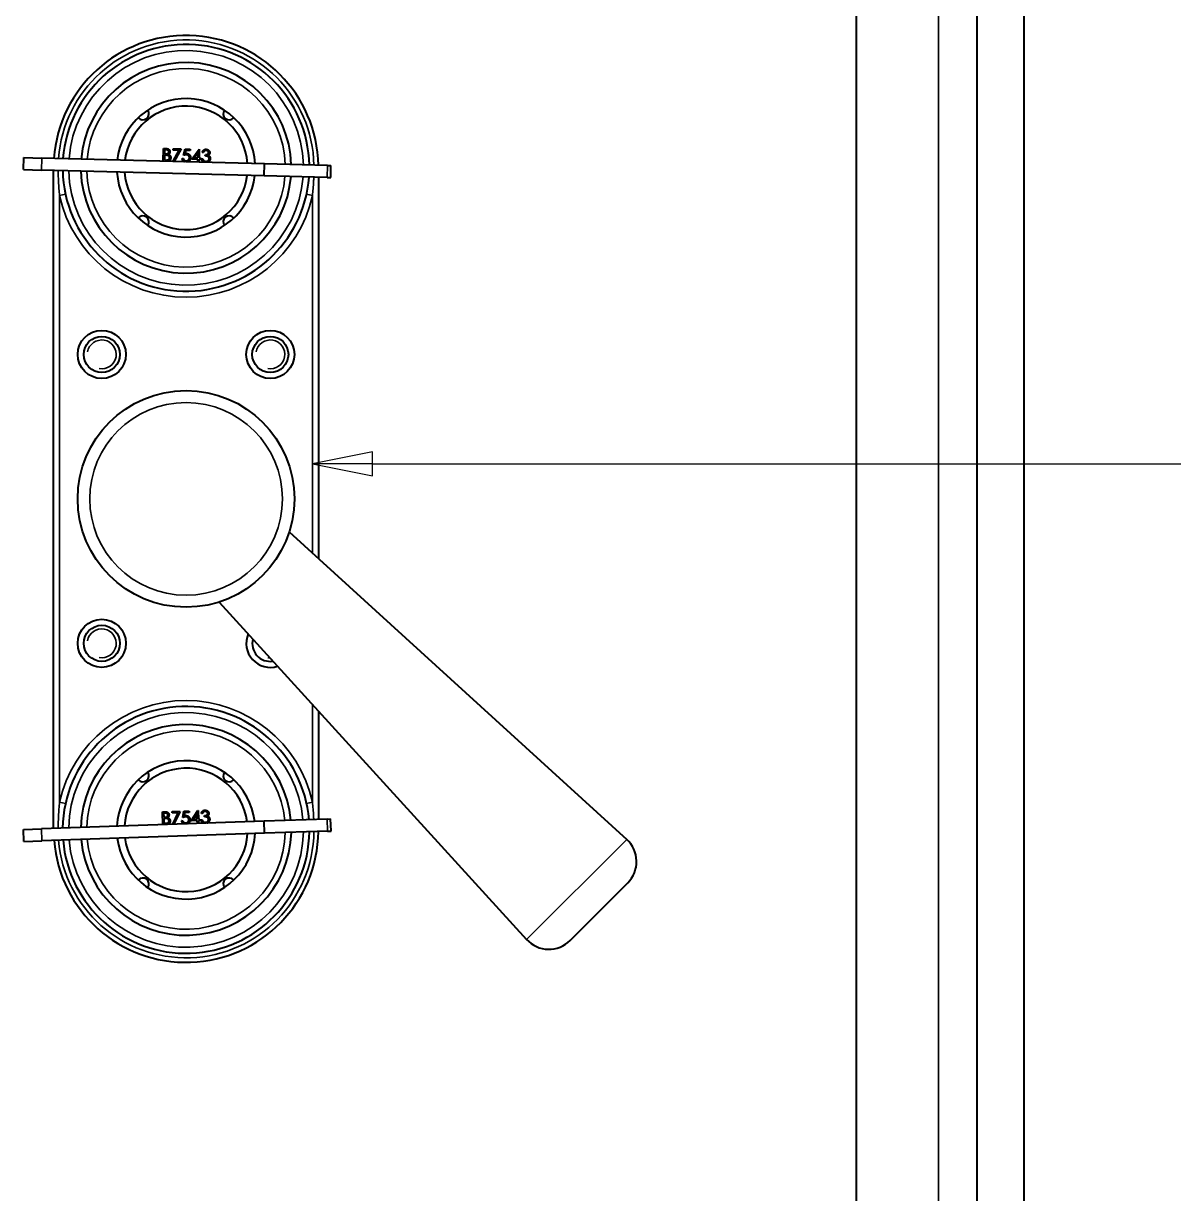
# Model space of a CAD drawing. Header units: millimetres. Extents: x 0 to 5945, y 0 to 4205.
# Drawn here: x 1209.2 to 1400.3, y 1513.6 to 1708 of the extents above; entities that cross this region are included whole.
import ezdxf

# ---------------------------------------------------------------- set-up
doc = ezdxf.new("R2010")
doc.units = ezdxf.units.MM
doc.header["$LTSCALE"] = 5
for name, color, linetype, lineweight in [('가시적인 것(ISO)', 3, 'Continuous', 40), ('가시적인 좁은 것(ISO)', 3, 'Continuous', 35), ('기호(ISO)', 5, 'Continuous', 25)]:
    doc.layers.add(name, color=color, linetype=linetype, lineweight=lineweight)

# ---------------------------------------------------------------- blocks, each defined once
blk = doc.blocks.new('품번기호8')
at = {"layer": '기호(ISO)', "color": 7}
for p, q in [((253.45, 327.366), (251.45, 326.966)), ((253.45, 326.566), (253.45, 327.366)), ((253.45, 326.966), (251.45, 326.966)), ((251.45, 326.966), (253.45, 326.566)), ((253.45, 326.966), (308.217, 326.966))]:
    blk.add_line(p, q, dxfattribs=at)
at = {"layer": '기호(ISO)', "color": 7, "flags": 128}
blk.add_lwpolyline([(253.45, 327.366), (251.45, 326.966)], dxfattribs=at)
at = {"layer": '기호(ISO)', "color": 7}
blk.add_solid([(253.45, 327.366), (251.45, 326.966), (253.45, 326.566), (253.45, 327.366)], dxfattribs=at)

msp = doc.modelspace()

# ---------------------------------------------------------------- linework, layer by layer
at = {"layer": '가시적인 것(ISO)'}
for p, q in [((1347.6517, 1184.449), (1347.6517, 1745.5235)), ((1367.6517, 1744.5862), (1367.6517, 1185.3862)), ((1375.4517, 1722.4862), (1375.4517, 809.6692)), ((1209.2348, 1683.6885), (1209.2868, 1685.6878)), ((1209.2868, 1685.6878), (1212.2858, 1685.6098)), ((1232.4527, 1685.0854), (1232.5077, 1687.2013)), ((1232.5077, 1687.2013), (1232.9206, 1687.1906)), ((1232.6687, 1686.0842), (1232.6482, 1685.2975)), ((1232.7946, 1686.0809), (1232.6687, 1686.0842)), ((1232.692, 1686.9794), (1232.6743, 1686.3012)), ((1232.6743, 1686.3012), (1232.8019, 1686.2979)), ((1232.9497, 1686.9727), (1232.692, 1686.9794)), ((1234.1071, 1685.0784), (1235.1106, 1686.9165)), ((1234.1297, 1686.942), (1234.1354, 1687.159)), ((1235.1106, 1686.9165), (1234.1297, 1686.942)), ((1234.1354, 1687.159), (1235.4375, 1687.1251)), ((1235.4375, 1687.1251), (1234.298, 1685.0374)), ((1235.844, 1686.0559), (1236.0885, 1687.1082)), ((1236.0885, 1687.1082), (1236.9566, 1687.0856)), ((1236.2313, 1686.8873), (1236.1028, 1686.3338)), ((1236.951, 1686.8686), (1236.2313, 1686.8873)), ((1236.9566, 1687.0856), (1236.951, 1686.8686)), ((1237.2127, 1685.4502), (1238.4115, 1687.1021)), ((1238.246, 1686.5601), (1237.5914, 1685.6575)), ((1238.2221, 1685.6411), (1238.246, 1686.5601)), ((1238.4115, 1687.1021), (1238.4501, 1687.1011)), ((1238.4501, 1687.1011), (1238.412, 1685.6362)), ((1239.1413, 1686.5402), (1238.9514, 1686.5451)), ((1239.452, 1685.962), (1239.4576, 1686.1791)), ((1249.2733, 1684.6479), (1212.2858, 1685.6098)), ((1232.6482, 1685.2975), (1232.9186, 1685.2904)), ((1234.1717, 1685.0407), (1234.1071, 1685.0784)), ((1235.6136, 1685.5461), (1235.8035, 1685.5412)), ((1238.2164, 1685.4241), (1237.2127, 1685.4502)), ((1237.5914, 1685.6575), (1238.2221, 1685.6411)), ((1238.2037, 1684.9358), (1238.2164, 1685.4241)), ((1238.4063, 1685.4192), (1238.3936, 1684.9309)), ((1238.6505, 1685.4128), (1238.4063, 1685.4192)), ((1238.412, 1685.6362), (1238.6561, 1685.6298)), ((1238.6561, 1685.6298), (1238.6505, 1685.4128)), ((1238.8425, 1685.4893), (1239.0324, 1685.4843)), ((1249.2213, 1682.6486), (1249.2733, 1684.6479)), ((1259.7479, 1684.3755), (1249.2733, 1684.6479)), ((1259.7479, 1684.3755), (1260.3326, 1684.3603)), ((1260.2806, 1682.361), (1260.3326, 1684.3603)), ((1209.2348, 1683.6885), (1212.2338, 1683.6105)), ((1249.2213, 1682.6486), (1212.2338, 1683.6105)), ((1214.2517, 1574.2419), (1214.2517, 1683.558)), ((1259.6959, 1682.3762), (1249.2213, 1682.6486)), ((1258.2517, 1682.4138), (1258.2517, 1619.0733)), ((1259.6959, 1682.3762), (1260.2806, 1682.361)), ((1253.395, 1623.4994), (1309.4553, 1572.4099)), ((1241.7386, 1611.8429), (1292.828, 1555.7826)), ((1258.2517, 1593.7231), (1258.2517, 1575.7318)), ((1232.3221, 1576.9716), (1232.7349, 1576.9856)), ((1232.3937, 1574.8562), (1232.3221, 1576.9716)), ((1233.9494, 1577.0267), (1235.2512, 1577.0708)), ((1233.9567, 1576.8098), (1233.9494, 1577.0267)), ((1234.9373, 1576.843), (1233.9567, 1576.8098)), ((1234.0456, 1574.9482), (1234.9373, 1576.843)), ((1235.2512, 1577.0708), (1234.2387, 1574.9187)), ((1235.721, 1576.0278), (1235.9021, 1577.0929)), ((1235.9021, 1577.0929), (1236.77, 1577.1223)), ((1236.0578, 1576.8809), (1235.9626, 1576.3206)), ((1236.7773, 1576.9053), (1236.0578, 1576.8809)), ((1236.77, 1577.1223), (1236.7773, 1576.9053)), ((1237.1234, 1575.5051), (1238.2213, 1577.2257)), ((1238.2213, 1577.2257), (1238.2598, 1577.227)), ((1238.2598, 1577.227), (1238.3094, 1575.7625)), ((1249.2104, 1575.4256), (1212.2316, 1574.1734)), ((1232.777, 1576.7698), (1232.5193, 1576.7611)), ((1232.5193, 1576.7611), (1232.5423, 1576.0831)), ((1232.5423, 1576.0831), (1232.6698, 1576.0874)), ((1232.6755, 1575.8704), (1232.5496, 1575.8661)), ((1232.5496, 1575.8661), (1232.5762, 1575.0796)), ((1232.5762, 1575.0796), (1232.8466, 1575.0887)), ((1234.1123, 1574.9144), (1234.0456, 1574.9482)), ((1235.5214, 1575.5051), (1235.7113, 1575.5116)), ((1238.1269, 1575.5391), (1237.1234, 1575.5051)), ((1238.0884, 1576.6748), (1237.489, 1575.7347)), ((1237.489, 1575.7347), (1238.1196, 1575.756)), ((1238.1196, 1575.756), (1238.0884, 1576.6748)), ((1238.1434, 1575.0509), (1238.1269, 1575.5391)), ((1238.3094, 1575.7625), (1238.5535, 1575.7707)), ((1238.5608, 1575.5538), (1238.3168, 1575.5455)), ((1238.3168, 1575.5455), (1238.3333, 1575.0573)), ((1238.5535, 1575.7707), (1238.5608, 1575.5538)), ((1238.7479, 1575.6415), (1238.9378, 1575.648)), ((1238.9833, 1576.7085), (1238.7935, 1576.702)), ((1239.3281, 1576.1499), (1239.3207, 1576.3669)), ((1259.6826, 1575.7802), (1249.2104, 1575.4256)), ((1249.2781, 1573.4268), (1249.2104, 1575.4256)), ((1259.6826, 1575.7802), (1260.2671, 1575.8)), ((1260.3348, 1573.8012), (1260.2671, 1575.8)), ((1209.2333, 1574.0719), (1212.2316, 1574.1734)), ((1209.301, 1572.0731), (1209.2333, 1574.0719)), ((1249.2781, 1573.4268), (1212.2993, 1572.1746)), ((1259.7503, 1573.7814), (1249.2781, 1573.4268)), ((1259.7503, 1573.7814), (1260.3348, 1573.8012)), ((1209.301, 1572.0731), (1212.2993, 1572.1746)), ((1300.0591, 1555.615), (1309.623, 1565.1788))]:
    msp.add_line(p, q, dxfattribs=at)
for centre, radius in [((1222.2517, 1652.9862), 4), ((1250.2517, 1652.9862), 4), ((1222.2517, 1652.9862), 3), ((1250.2517, 1652.9862), 3), ((1236.2517, 1628.9862), 18), ((1222.2517, 1604.9862), 4), ((1222.2517, 1604.9862), 3)]:
    msp.add_circle(centre, radius, dxfattribs=at)
for centre, radius, start, end in [((1236.2517, 1683.9862), 22, 1.115547, 175.905045), ((1236.2517, 1683.9862), 20.5, 1.306322, 175.71427), ((1236.2517, 1683.9862), 17.5, 1.786125, 175.234467), ((1236.2517, 1683.9862), 11.5, 3.498838, 173.521754), ((1236.2517, 1683.9862), 10.25, 4.109034, 172.911558), ((1229.0785, 1692.9749), 1, 221.08293, 36.099118), ((1243.4249, 1692.9749), 1, 143.900882, 318.91707), ((1236.2517, 1683.9862), 20.5, 181.306322, 355.71427), ((1236.2517, 1683.9862), 17.5, 181.786125, 355.234467), ((1236.2517, 1683.9862), 11.5, 183.498838, 353.521754), ((1236.2517, 1683.9862), 10.25, 184.109034, 352.911558), ((1229.0785, 1674.9976), 1, 323.900882, 138.91707), ((1243.4249, 1674.9976), 1, 41.08293, 216.099118), ((1250.2517, 1604.9862), 4, 157.078747, 287.608959), ((1250.2517, 1604.9862), 3, 166.254113, 278.433593), ((1236.2517, 1573.9862), 20.5, 4.735442, 179.143391), ((1236.2517, 1573.9862), 17.5, 5.215246, 178.663588), ((1236.2517, 1573.9862), 11.5, 6.927959, 176.950875), ((1236.2517, 1573.9862), 10.25, 7.538155, 176.340679), ((1229.0785, 1582.9749), 1, 221.08293, 36.099118), ((1243.4249, 1582.9749), 1, 143.900882, 318.91707), ((1236.2517, 1573.9862), 22, 184.544668, 359.334165), ((1236.2517, 1573.9862), 20.5, 184.735442, 359.143391), ((1236.2517, 1573.9862), 17.5, 185.215246, 358.663588), ((1236.2517, 1573.9862), 11.5, 186.927959, 356.950875), ((1236.2517, 1573.9862), 10.25, 187.538155, 356.340679), ((1306.0874, 1568.7143), 5, 315, 47.656147), ((1229.0785, 1564.9976), 1, 323.900882, 138.91707), ((1243.4249, 1564.9976), 1, 41.08293, 216.099118), ((1296.5236, 1559.1505), 5, 222.343853, 315)]:
    msp.add_arc(centre, radius, start, end, dxfattribs=at)
for points, knots in [([(1233.1898, 1686.0456), (1233.1796, 1686.0479), (1233.1574, 1686.0531), (1233.1211, 1686.0588), (1233.0796, 1686.0641), (1233.0329, 1686.0685), (1232.9809, 1686.0731), (1232.9234, 1686.0759), (1232.8607, 1686.079), (1232.8172, 1686.0802), (1232.7946, 1686.0809)], [0, 0, 0, 0, 0.07930649, 0.17195282, 0.27705651, 0.39473058, 0.52617732, 0.67134477, 0.82928526, 1, 1, 1, 1]), ([(1232.8019, 1686.2979), (1232.8206, 1686.2976), (1232.8566, 1686.2972), (1232.9088, 1686.2971), (1232.9574, 1686.2996), (1233.0021, 1686.3022), (1233.0429, 1686.3072), (1233.0799, 1686.3135), (1233.1134, 1686.3203), (1233.1521, 1686.3324), (1233.1962, 1686.3505), (1233.2434, 1686.3792), (1233.2853, 1686.4138), (1233.3209, 1686.454), (1233.3504, 1686.4985), (1233.3713, 1686.5467), (1233.386, 1686.5973), (1233.3881, 1686.6322), (1233.3892, 1686.6499)], [0, 0, 0, 0, 0.07230103, 0.13970033, 0.20228851, 0.26059953, 0.31319033, 0.36173893, 0.40570648, 0.44553998, 0.51883196, 0.58977824, 0.65886748, 0.72843048, 0.7972827, 0.86481538, 0.93136375, 1, 1, 1, 1]), ([(1232.9206, 1687.1906), (1232.9408, 1687.19), (1232.9799, 1687.1887), (1233.0368, 1687.1841), (1233.09, 1687.1783), (1233.1396, 1687.1701), (1233.1855, 1687.1606), (1233.2279, 1687.1494), (1233.2667, 1687.1363), (1233.3128, 1687.1158), (1233.3652, 1687.0858), (1233.4217, 1687.042), (1233.4695, 1686.989), (1233.5104, 1686.9296), (1233.5425, 1686.8646), (1233.5651, 1686.7955), (1233.5787, 1686.7232), (1233.579, 1686.6738), (1233.5792, 1686.6488)], [0, 0, 0, 0, 0.0625941, 0.12132294, 0.17668014, 0.2283651, 0.27686845, 0.32187913, 0.36409863, 0.4033557, 0.47796795, 0.55053546, 0.62358446, 0.69817488, 0.77335367, 0.84728113, 0.92281834, 1, 1, 1, 1]), ([(1233.3892, 1686.6499), (1233.3892, 1686.6617), (1233.3891, 1686.6847), (1233.3849, 1686.7184), (1233.377, 1686.7502), (1233.3667, 1686.7806), (1233.3518, 1686.8085), (1233.3341, 1686.8349), (1233.3125, 1686.859), (1233.2879, 1686.8817), (1233.2594, 1686.9019), (1233.227, 1686.9198), (1233.1904, 1686.9345), (1233.1501, 1686.9476), (1233.1056, 1686.9573), (1233.0573, 1686.9656), (1233.0048, 1686.9705), (1232.9685, 1686.9719), (1232.9497, 1686.9727)], [0, 0, 0, 0, 0.05700313, 0.11181787, 0.16440237, 0.2158698, 0.26684111, 0.31747896, 0.36990214, 0.42340045, 0.4797184, 0.5392415, 0.60243069, 0.67102955, 0.7444848, 0.82345397, 0.90874031, 1, 1, 1, 1]), ([(1233.5263, 1685.6585), (1233.5264, 1685.6697), (1233.5266, 1685.6919), (1233.5225, 1685.7246), (1233.5161, 1685.7564), (1233.5075, 1685.7872), (1233.4945, 1685.8167), (1233.4793, 1685.8454), (1233.4613, 1685.8732), (1233.433, 1685.9086), (1233.3917, 1685.9495), (1233.3324, 1685.9901), (1233.2647, 1686.0234), (1233.2153, 1686.038), (1233.1898, 1686.0456)], [0, 0, 0, 0, 0.0602874, 0.11960235, 0.17750337, 0.23514266, 0.29213259, 0.35087121, 0.41009786, 0.47073152, 0.5948287, 0.72257882, 0.85669139, 1, 1, 1, 1]), ([(1233.5792, 1686.6488), (1233.5779, 1686.6254), (1233.5754, 1686.5796), (1233.5612, 1686.5127), (1233.5401, 1686.4493), (1233.5115, 1686.3895), (1233.475, 1686.3348), (1233.432, 1686.2846), (1233.3806, 1686.2412), (1233.3423, 1686.2172), (1233.3229, 1686.205)], [0, 0, 0, 0, 0.13056911, 0.25658061, 0.38055162, 0.50362292, 0.62573932, 0.74754858, 0.87176612, 1, 1, 1, 1]), ([(1233.3229, 1686.205), (1233.3467, 1686.1951), (1233.3922, 1686.1763), (1233.4547, 1686.1434), (1233.5083, 1686.1081), (1233.5536, 1686.0698), (1233.592, 1686.0288), (1233.6254, 1685.9845), (1233.6536, 1685.9362), (1233.6775, 1685.8845), (1233.6958, 1685.83), (1233.709, 1685.773), (1233.7159, 1685.7139), (1233.7161, 1685.6738), (1233.7162, 1685.6536)], [0, 0, 0, 0, 0.10605749, 0.20291426, 0.29030017, 0.37022257, 0.44638372, 0.5213969, 0.59829108, 0.67614247, 0.7555287, 0.83488717, 0.91664605, 1, 1, 1, 1]), ([(1236.3131, 1686.1523), (1236.2967, 1686.1523), (1236.2628, 1686.1525), (1236.2107, 1686.1485), (1236.1559, 1686.1413), (1236.0986, 1686.131), (1236.0386, 1686.117), (1235.976, 1686.1001), (1235.9107, 1686.0795), (1235.8667, 1686.0639), (1235.844, 1686.0559)], [0, 0, 0, 0, 0.10220304, 0.21102334, 0.32509966, 0.4465021, 0.57378772, 0.70890071, 0.85035787, 1, 1, 1, 1]), ([(1236.1028, 1686.3338), (1236.1253, 1686.3394), (1236.169, 1686.3502), (1236.2334, 1686.3619), (1236.2945, 1686.3683), (1236.334, 1686.3684), (1236.3531, 1686.3684)], [0, 0, 0, 0, 0.27506837, 0.53290146, 0.77397346, 1, 1, 1, 1]), ([(1236.8113, 1685.6719), (1236.8113, 1685.6889), (1236.8114, 1685.7221), (1236.8063, 1685.7709), (1236.7964, 1685.8172), (1236.7822, 1685.8612), (1236.7638, 1685.9029), (1236.7409, 1685.9425), (1236.7132, 1685.9793), (1236.6814, 1686.0135), (1236.6464, 1686.0452), (1236.6075, 1686.0724), (1236.5656, 1686.0955), (1236.5212, 1686.1157), (1236.4732, 1686.1306), (1236.4226, 1686.1422), (1236.3689, 1686.1496), (1236.332, 1686.1513), (1236.3131, 1686.1523)], [0, 0, 0, 0, 0.06535138, 0.12791603, 0.18836021, 0.24721608, 0.30563013, 0.36376984, 0.42266091, 0.48268729, 0.54330022, 0.60411796, 0.66496489, 0.72741349, 0.79146763, 0.85805544, 0.92703681, 1, 1, 1, 1]), ([(1236.3531, 1686.3684), (1236.3767, 1686.3673), (1236.4231, 1686.3651), (1236.4908, 1686.3536), (1236.5553, 1686.3367), (1236.6165, 1686.3139), (1236.6743, 1686.2852), (1236.7283, 1686.2499), (1236.7794, 1686.2089), (1236.8265, 1686.1621), (1236.8691, 1686.1108), (1236.9062, 1686.0559), (1236.9375, 1685.9979), (1236.9622, 1685.9363), (1236.9816, 1685.8717), (1236.9938, 1685.8035), (1237.0013, 1685.7322), (1237.0011, 1685.6837), (1237.001, 1685.6589)], [0, 0, 0, 0, 0.06580765, 0.12939427, 0.19089406, 0.25128107, 0.31081496, 0.37037099, 0.43076826, 0.49288125, 0.55510395, 0.61606705, 0.67725603, 0.73825981, 0.80076213, 0.86477758, 0.93104529, 1, 1, 1, 1]), ([(1238.9514, 1686.5451), (1238.9571, 1686.5663), (1238.9682, 1686.6077), (1238.9907, 1686.6666), (1239.0151, 1686.7223), (1239.0438, 1686.7737), (1239.075, 1686.8217), (1239.1105, 1686.8654), (1239.1486, 1686.9058), (1239.1906, 1686.9414), (1239.2345, 1686.9735), (1239.2808, 1687.0007), (1239.3287, 1687.0238), (1239.3786, 1687.0426), (1239.4304, 1687.0564), (1239.4839, 1687.066), (1239.539, 1687.0717), (1239.5764, 1687.0714), (1239.5954, 1687.0713)], [0, 0, 0, 0, 0.07262535, 0.14197661, 0.20898493, 0.27395687, 0.33688935, 0.39874495, 0.46011589, 0.52082492, 0.58099446, 0.64015193, 0.69862245, 0.75727108, 0.81642669, 0.87625405, 0.93716529, 1, 1, 1, 1]), ([(1239.5923, 1686.8542), (1239.5681, 1686.854), (1239.521, 1686.8536), (1239.4528, 1686.841), (1239.3892, 1686.8196), (1239.3402, 1686.7935), (1239.3039, 1686.7674), (1239.2779, 1686.7444), (1239.2522, 1686.7188), (1239.2285, 1686.6889), (1239.2046, 1686.6568), (1239.1825, 1686.6208), (1239.161, 1686.5819), (1239.148, 1686.5544), (1239.1413, 1686.5402)], [0, 0, 0, 0, 0.12271194, 0.23968496, 0.35181586, 0.46376613, 0.52081779, 0.57944829, 0.64060415, 0.70529751, 0.77363388, 0.84466938, 0.92005651, 1, 1, 1, 1]), ([(1240.0914, 1685.4975), (1240.091, 1685.5173), (1240.0902, 1685.5566), (1240.0776, 1685.6149), (1240.0559, 1685.6712), (1240.0248, 1685.7248), (1239.9865, 1685.7746), (1239.9415, 1685.8194), (1239.8892, 1685.8567), (1239.8409, 1685.8828), (1239.798, 1685.9009), (1239.7611, 1685.9132), (1239.7198, 1685.9238), (1239.6745, 1685.9339), (1239.6249, 1685.9428), (1239.5711, 1685.9505), (1239.513, 1685.957), (1239.4727, 1685.9603), (1239.452, 1685.962)], [0, 0, 0, 0, 0.066909186, 0.13348544, 0.201035117, 0.27123434, 0.342879984, 0.41383613, 0.485976622, 0.560229557, 0.599884181, 0.64405484, 0.691891932, 0.744687524, 0.801491775, 0.862857698, 0.929328379, 1, 1, 1, 1]), ([(1239.4576, 1686.1791), (1239.4838, 1686.1788), (1239.5351, 1686.1784), (1239.6103, 1686.1869), (1239.6823, 1686.1996), (1239.7496, 1686.2202), (1239.8112, 1686.2445), (1239.8647, 1686.2733), (1239.9096, 1686.3056), (1239.9455, 1686.3421), (1239.9729, 1686.3815), (1239.9932, 1686.4228), (1240.0057, 1686.4664), (1240.008, 1686.4962), (1240.0092, 1686.5113)], [0, 0, 0, 0, 0.11016555, 0.21578726, 0.31802743, 0.41757395, 0.51165049, 0.5961621, 0.67293453, 0.74366956, 0.810677, 0.87405896, 0.9366963, 1, 1, 1, 1]), ([(1240.0092, 1686.5113), (1240.0092, 1686.5223), (1240.0093, 1686.5443), (1240.0038, 1686.5766), (1239.9952, 1686.608), (1239.983, 1686.6383), (1239.9664, 1686.6675), (1239.9463, 1686.6956), (1239.9222, 1686.7227), (1239.8945, 1686.748), (1239.8646, 1686.7722), (1239.8317, 1686.793), (1239.7968, 1686.8109), (1239.7599, 1686.8259), (1239.7208, 1686.8375), (1239.6798, 1686.8462), (1239.6367, 1686.852), (1239.6072, 1686.8535), (1239.5923, 1686.8542)], [0, 0, 0, 0, 0.05527455, 0.10996609, 0.16324744, 0.21807619, 0.27330087, 0.3309093, 0.39099452, 0.45417595, 0.51886154, 0.58331053, 0.64851668, 0.71503089, 0.78250207, 0.85232269, 0.92492849, 1, 1, 1, 1]), ([(1239.5954, 1687.0713), (1239.6229, 1687.0698), (1239.6775, 1687.0667), (1239.7574, 1687.0495), (1239.8342, 1687.0237), (1239.907, 1686.9888), (1239.9744, 1686.9464), (1240.0341, 1686.8965), (1240.0852, 1686.84), (1240.1276, 1686.778), (1240.1605, 1686.712), (1240.1842, 1686.6443), (1240.1979, 1686.5752), (1240.1987, 1686.5287), (1240.1991, 1686.5055)], [0, 0, 0, 0, 0.090254249, 0.178539792, 0.266093034, 0.354630978, 0.441886153, 0.525746915, 0.608113634, 0.690197273, 0.770821484, 0.848326181, 0.92401174, 1, 1, 1, 1]), ([(1240.1991, 1686.5055), (1240.1978, 1686.4831), (1240.1953, 1686.4394), (1240.1819, 1686.3758), (1240.1607, 1686.316), (1240.1319, 1686.2599), (1240.0953, 1686.2078), (1240.0513, 1686.1596), (1239.9996, 1686.1149), (1239.9607, 1686.0896), (1239.9406, 1686.0766)], [0, 0, 0, 0, 0.12806755, 0.25060832, 0.37063017, 0.49007225, 0.61037476, 0.73431307, 0.8632165, 1, 1, 1, 1]), ([(1239.9406, 1686.0766), (1239.9628, 1686.0651), (1240.0069, 1686.0424), (1240.0666, 1685.9986), (1240.1205, 1685.9484), (1240.1503, 1685.9096), (1240.1652, 1685.8901)], [0, 0, 0, 0, 0.2538796, 0.50300892, 0.75029108, 1, 1, 1, 1]), ([(1240.1652, 1685.8901), (1240.1751, 1685.8759), (1240.1945, 1685.8477), (1240.2183, 1685.8026), (1240.2398, 1685.757), (1240.2562, 1685.7099), (1240.2686, 1685.6618), (1240.277, 1685.6125), (1240.2818, 1685.562), (1240.2818, 1685.5279), (1240.2818, 1685.5108)], [0, 0, 0, 0, 0.12813551, 0.25417271, 0.37811165, 0.50171226, 0.62398631, 0.74709561, 0.87287464, 1, 1, 1, 1]), ([(1232.9186, 1685.2904), (1232.938, 1685.2902), (1232.9753, 1685.2896), (1233.0292, 1685.2897), (1233.0792, 1685.2917), (1233.1251, 1685.2958), (1233.1674, 1685.3003), (1233.2055, 1685.307), (1233.2397, 1685.3148), (1233.2795, 1685.3273), (1233.3245, 1685.3471), (1233.3732, 1685.3775), (1233.4168, 1685.4141), (1233.4541, 1685.4567), (1233.485, 1685.5034), (1233.5078, 1685.5531), (1233.5225, 1685.605), (1233.525, 1685.6406), (1233.5263, 1685.6585)], [0, 0, 0, 0, 0.07250249, 0.13973899, 0.20179513, 0.25982193, 0.31220599, 0.36077343, 0.40454034, 0.4436981, 0.51684079, 0.58787434, 0.65796542, 0.72896939, 0.79930772, 0.86663578, 0.93311633, 1, 1, 1, 1]), ([(1233.7162, 1685.6536), (1233.715, 1685.6329), (1233.7128, 1685.5923), (1233.7027, 1685.5328), (1233.6867, 1685.4761), (1233.6653, 1685.4219), (1233.6378, 1685.3702), (1233.6048, 1685.3209), (1233.5657, 1685.2747), (1233.5221, 1685.2309), (1233.4732, 1685.1917), (1233.4205, 1685.1571), (1233.3636, 1685.1289), (1233.3034, 1685.1056), (1233.239, 1685.0883), (1233.171, 1685.0768), (1233.0992, 1685.0697), (1233.0501, 1685.0702), (1233.0249, 1685.0705)], [0, 0, 0, 0, 0.06116028, 0.12033456, 0.17818026, 0.23523513, 0.29268296, 0.35118625, 0.41045661, 0.47171985, 0.5337612, 0.59573902, 0.65788752, 0.72129518, 0.78682251, 0.85468615, 0.92547799, 1, 1, 1, 1]), ([(1235.977, 1684.9937), (1235.9695, 1684.9973), (1235.9449, 1685.0098), (1235.9047, 1685.0346), (1235.8568, 1685.0691), (1235.8128, 1685.1095), (1235.7721, 1685.1534), (1235.7359, 1685.2009), (1235.7038, 1685.2512), (1235.6765, 1685.3045), (1235.6535, 1685.3607), (1235.6358, 1685.4199), (1235.6218, 1685.4819), (1235.6164, 1685.5245), (1235.6136, 1685.5461)], [0.28511236, 0.28511236, 0.28511236, 0.28511236, 0.310637179, 0.370766408, 0.431614744, 0.493522974, 0.555883455, 0.617342367, 0.678668039, 0.74071136, 0.802985363, 0.86680258, 0.932347171, 1, 1, 1, 1]), ([(1235.8035, 1685.5412), (1235.8076, 1685.5209), (1235.8156, 1685.4818), (1235.8339, 1685.4268), (1235.8567, 1685.3777), (1235.8843, 1685.3336), (1235.9175, 1685.295), (1235.9556, 1685.2604), (1235.9986, 1685.2289), (1236.0465, 1685.2024), (1236.0972, 1685.1795), (1236.1505, 1685.1637), (1236.2048, 1685.1522), (1236.2417, 1685.1502), (1236.2603, 1685.1492)], [0, 0, 0, 0, 0.09468725, 0.18199416, 0.26437695, 0.34217986, 0.41861761, 0.49650908, 0.57736909, 0.66151059, 0.74673255, 0.83125798, 0.91520562, 1, 1, 1, 1]), ([(1236.2603, 1685.1492), (1236.2784, 1685.1493), (1236.3141, 1685.1493), (1236.3668, 1685.1555), (1236.4177, 1685.1657), (1236.4666, 1685.1818), (1236.514, 1685.2017), (1236.5589, 1685.2275), (1236.6026, 1685.2575), (1236.6437, 1685.2921), (1236.6815, 1685.3305), (1236.7151, 1685.3716), (1236.7433, 1685.4157), (1236.7674, 1685.462), (1236.786, 1685.5109), (1236.7997, 1685.5623), (1236.8083, 1685.6162), (1236.8103, 1685.6531), (1236.8113, 1685.6719)], [0, 0, 0, 0, 0.0642073, 0.12642469, 0.18768028, 0.24821642, 0.30830506, 0.36966099, 0.43169855, 0.49594689, 0.55975802, 0.62229541, 0.68391064, 0.74509241, 0.80674023, 0.86908662, 0.93329, 1, 1, 1, 1]), ([(1237.001, 1685.6589), (1237.0001, 1685.6417), (1236.9984, 1685.6074), (1236.993, 1685.5567), (1236.9839, 1685.5071), (1236.9722, 1685.4586), (1236.9573, 1685.4114), (1236.9396, 1685.3653), (1236.9182, 1685.3206), (1236.8949, 1685.2769), (1236.8689, 1685.2351), (1236.8402, 1685.1961), (1236.81, 1685.1593), (1236.7776, 1685.1252), (1236.7428, 1685.0939), (1236.7059, 1685.0652), (1236.6673, 1685.0387), (1236.6264, 1685.0155), (1236.5854, 1684.9949), (1236.5574, 1684.9839), (1236.5439, 1684.979)], [0, 0, 0, 0, 0.044014471, 0.087434124, 0.130118399, 0.172553695, 0.214554756, 0.256298092, 0.298438225, 0.340849003, 0.382715189, 0.423924045, 0.464246243, 0.504073671, 0.543861906, 0.583566725, 0.623094319, 0.663229061, 0.703551259, 0.739999376, 0.739999376, 0.739999376, 0.739999376]), ([(1239.2401, 1684.9089), (1239.2342, 1684.9115), (1239.2101, 1684.9225), (1239.1692, 1684.9447), (1239.119, 1684.9783), (1239.0721, 1685.017), (1239.0285, 1685.06), (1238.9894, 1685.1082), (1238.954, 1685.1605), (1238.9235, 1685.2176), (1238.8962, 1685.2789), (1238.8743, 1685.3449), (1238.8552, 1685.4153), (1238.8468, 1685.4642), (1238.8425, 1685.4893)], [0.289851368, 0.289851368, 0.289851368, 0.289851368, 0.308548432, 0.366397963, 0.424542189, 0.483169996, 0.5422434, 0.601739352, 0.662506002, 0.724855513, 0.789127829, 0.8563464, 0.926295235, 1, 1, 1, 1]), ([(1239.0324, 1685.4843), (1239.0369, 1685.4679), (1239.0457, 1685.436), (1239.0609, 1685.3899), (1239.0785, 1685.3476), (1239.0975, 1685.3088), (1239.1176, 1685.2731), (1239.1403, 1685.2413), (1239.1639, 1685.2122), (1239.1817, 1685.1956), (1239.1905, 1685.1876)], [0, 0, 0, 0, 0.14977039, 0.29131641, 0.42596637, 0.55215957, 0.67152741, 0.78612163, 0.89532507, 1, 1, 1, 1]), ([(1239.1905, 1685.1876), (1239.2021, 1685.1781), (1239.2253, 1685.1593), (1239.2632, 1685.135), (1239.3033, 1685.1138), (1239.3463, 1685.0972), (1239.3913, 1685.083), (1239.4391, 1685.0732), (1239.4892, 1685.066), (1239.5235, 1685.0646), (1239.541, 1685.0639)], [0, 0, 0, 0, 0.118271305, 0.236177533, 0.355662933, 0.475904165, 0.600127342, 0.728608116, 0.861313476, 1, 1, 1, 1]), ([(1239.541, 1685.0639), (1239.5608, 1685.0638), (1239.5996, 1685.0635), (1239.6563, 1685.0687), (1239.7103, 1685.0771), (1239.761, 1685.0908), (1239.8093, 1685.1082), (1239.8542, 1685.1304), (1239.8965, 1685.1567), (1239.9356, 1685.1869), (1239.9709, 1685.2201), (1240.0022, 1685.255), (1240.0289, 1685.2914), (1240.0507, 1685.3296), (1240.0682, 1685.3694), (1240.0804, 1685.4108), (1240.0893, 1685.4536), (1240.0907, 1685.4828), (1240.0914, 1685.4975)], [0, 0, 0, 0, 0.07607174, 0.14875171, 0.21840279, 0.28575958, 0.35059802, 0.41496404, 0.47806934, 0.54176068, 0.60434986, 0.66407502, 0.72146362, 0.77758713, 0.83264445, 0.88784351, 0.94346034, 1, 1, 1, 1]), ([(1240.2818, 1685.5108), (1240.2799, 1685.4812), (1240.2762, 1685.4221), (1240.2546, 1685.3353), (1240.2224, 1685.2507), (1240.1777, 1685.1701), (1240.1238, 1685.0951), (1240.0602, 1685.0283), (1239.9878, 1684.9714), (1239.9108, 1684.9264), (1239.8571, 1684.9029), (1239.8313, 1684.8935)], [0, 0, 0, 0, 0.079648251, 0.158921676, 0.239619495, 0.32260943, 0.406034637, 0.487602095, 0.569684627, 0.653036145, 0.726877325, 0.726877325, 0.726877325, 0.726877325]), ([(1232.7349, 1576.9856), (1232.7551, 1576.9862), (1232.7942, 1576.9873), (1232.8513, 1576.986), (1232.9048, 1576.9835), (1232.9548, 1576.9783), (1233.0012, 1576.9715), (1233.0442, 1576.9629), (1233.0836, 1576.9521), (1233.1309, 1576.9344), (1233.185, 1576.9076), (1233.244, 1576.8673), (1233.2949, 1576.8172), (1233.3393, 1576.7604), (1233.3752, 1576.6974), (1233.4019, 1576.6297), (1233.4198, 1576.5584), (1233.4231, 1576.5091), (1233.4247, 1576.4842)], [0, 0, 0, 0, 0.0625941, 0.12132294, 0.17668014, 0.2283651, 0.27686845, 0.32187913, 0.36409863, 0.4033557, 0.47796795, 0.55053546, 0.62358446, 0.69817488, 0.77335367, 0.84728113, 0.92281834, 1, 1, 1, 1]), ([(1238.7935, 1576.702), (1238.7979, 1576.7235), (1238.8066, 1576.7655), (1238.8255, 1576.8257), (1238.8465, 1576.8827), (1238.8721, 1576.9357), (1238.9004, 1576.9855), (1238.9332, 1577.0312), (1238.9688, 1577.0738), (1239.0086, 1577.1119), (1239.0504, 1577.1466), (1239.0951, 1577.1765), (1239.1415, 1577.2024), (1239.1901, 1577.2242), (1239.2411, 1577.2411), (1239.2939, 1577.2538), (1239.3486, 1577.2628), (1239.3859, 1577.2648), (1239.4048, 1577.2658)], [0, 0, 0, 0, 0.07262535, 0.14197661, 0.20898493, 0.27395687, 0.33688935, 0.39874495, 0.46011589, 0.52082492, 0.58099446, 0.64015193, 0.69862245, 0.75727108, 0.81642669, 0.87625405, 0.93716529, 1, 1, 1, 1]), ([(1239.4147, 1577.0489), (1239.3907, 1577.0472), (1239.3437, 1577.044), (1239.2763, 1577.0273), (1239.2141, 1577.0022), (1239.1668, 1576.9732), (1239.1321, 1576.9449), (1239.1075, 1576.9205), (1239.0834, 1576.8934), (1239.0616, 1576.8621), (1239.0395, 1576.8286), (1239.0197, 1576.7914), (1239.0006, 1576.7513), (1238.9892, 1576.723), (1238.9833, 1576.7085)], [0, 0, 0, 0, 0.12271194, 0.23968496, 0.35181586, 0.46376613, 0.52081779, 0.57944829, 0.64060415, 0.70529751, 0.77363388, 0.84466938, 0.92005651, 1, 1, 1, 1]), ([(1239.4048, 1577.2658), (1239.4325, 1577.2659), (1239.4872, 1577.2661), (1239.5679, 1577.2537), (1239.6461, 1577.2325), (1239.7209, 1577.2021), (1239.7907, 1577.1638), (1239.8532, 1577.1175), (1239.9076, 1577.0642), (1239.9537, 1577.0048), (1239.9904, 1576.9409), (1240.0181, 1576.8748), (1240.0359, 1576.8066), (1240.0395, 1576.7603), (1240.0413, 1576.7371)], [0, 0, 0, 0, 0.090254249, 0.178539792, 0.266093034, 0.354630978, 0.441886153, 0.525746915, 0.608113634, 0.690197273, 0.770821484, 0.848326181, 0.92401174, 1, 1, 1, 1]), ([(1239.8514, 1576.7315), (1239.8508, 1576.7425), (1239.8496, 1576.7645), (1239.8422, 1576.7964), (1239.8317, 1576.8272), (1239.8177, 1576.8568), (1239.7993, 1576.8849), (1239.7776, 1576.9118), (1239.752, 1576.9373), (1239.7228, 1576.961), (1239.6915, 1576.9834), (1239.6574, 1577.0021), (1239.6215, 1577.0179), (1239.5838, 1577.0307), (1239.5441, 1577.0399), (1239.5026, 1577.0461), (1239.4592, 1577.0494), (1239.4297, 1577.0491), (1239.4147, 1577.0489)], [0, 0, 0, 0, 0.05527455, 0.10996609, 0.16324744, 0.21807619, 0.27330087, 0.3309093, 0.39099452, 0.45417595, 0.51886154, 0.58331053, 0.64851668, 0.71503089, 0.78250207, 0.85232269, 0.92492849, 1, 1, 1, 1]), ([(1232.6698, 1576.0874), (1232.6885, 1576.0883), (1232.7245, 1576.0899), (1232.7766, 1576.093), (1232.8249, 1576.0984), (1232.8694, 1576.1037), (1232.9099, 1576.1112), (1232.9463, 1576.1197), (1232.9794, 1576.1284), (1233.0173, 1576.1428), (1233.0602, 1576.1635), (1233.1057, 1576.195), (1233.1454, 1576.232), (1233.1786, 1576.2743), (1233.2054, 1576.3205), (1233.2234, 1576.3698), (1233.235, 1576.4212), (1233.235, 1576.4562), (1233.235, 1576.4739)], [0, 0, 0, 0, 0.07230103, 0.13970033, 0.20228851, 0.26059953, 0.31319033, 0.36173893, 0.40570648, 0.44553998, 0.51883196, 0.58977824, 0.65886748, 0.72843048, 0.7972827, 0.86481538, 0.93136375, 1, 1, 1, 1]), ([(1233.0721, 1575.8588), (1233.0618, 1575.8605), (1233.0393, 1575.8643), (1233.0027, 1575.8678), (1232.961, 1575.8707), (1232.9141, 1575.8722), (1232.8619, 1575.8737), (1232.8044, 1575.873), (1232.7416, 1575.8724), (1232.6981, 1575.8711), (1232.6755, 1575.8704)], [0, 0, 0, 0, 0.07930649, 0.17195282, 0.27705651, 0.39473058, 0.52617732, 0.67134477, 0.82928526, 1, 1, 1, 1]), ([(1233.235, 1576.4739), (1233.2343, 1576.4857), (1233.2329, 1576.5087), (1233.2266, 1576.5421), (1233.2169, 1576.5734), (1233.2047, 1576.603), (1233.1882, 1576.63), (1233.1689, 1576.6553), (1233.146, 1576.6781), (1233.12, 1576.6992), (1233.0903, 1576.7177), (1233.057, 1576.7337), (1233.0195, 1576.7462), (1232.9785, 1576.7568), (1232.9335, 1576.7638), (1232.8848, 1576.7692), (1232.8321, 1576.771), (1232.7958, 1576.7702), (1232.777, 1576.7698)], [0, 0, 0, 0, 0.05700313, 0.11181787, 0.16440237, 0.2158698, 0.26684111, 0.31747896, 0.36990214, 0.42340045, 0.4797184, 0.5392415, 0.60243069, 0.67102955, 0.7444848, 0.82345397, 0.90874031, 1, 1, 1, 1]), ([(1232.8466, 1575.0887), (1232.866, 1575.0896), (1232.9032, 1575.0913), (1232.957, 1575.0946), (1233.0068, 1575.0996), (1233.0524, 1575.1064), (1233.0943, 1575.1135), (1233.1319, 1575.1224), (1233.1657, 1575.1323), (1233.2047, 1575.1471), (1233.2484, 1575.1696), (1233.2952, 1575.2028), (1233.3365, 1575.2419), (1233.3711, 1575.2868), (1233.3992, 1575.3352), (1233.419, 1575.3862), (1233.4305, 1575.4389), (1233.4309, 1575.4746), (1233.4311, 1575.4925)], [0, 0, 0, 0, 0.07250249, 0.13973899, 0.20179513, 0.25982193, 0.31220599, 0.36077343, 0.40454034, 0.4436981, 0.51684079, 0.58787434, 0.65796542, 0.72896939, 0.79930772, 0.86663578, 0.93311633, 1, 1, 1, 1]), ([(1233.621, 1575.4989), (1233.6211, 1575.4782), (1233.6213, 1575.4376), (1233.6148, 1575.3776), (1233.6022, 1575.3201), (1233.584, 1575.2646), (1233.5597, 1575.2114), (1233.5297, 1575.1602), (1233.4934, 1575.1117), (1233.4526, 1575.0654), (1233.4061, 1575.0233), (1233.3556, 1574.9856), (1233.3005, 1574.9541), (1233.2417, 1574.9273), (1233.1785, 1574.9061), (1233.1113, 1574.8906), (1233.04, 1574.8792), (1232.991, 1574.8768), (1232.9658, 1574.8756)], [0, 0, 0, 0, 0.06116028, 0.12033456, 0.17818026, 0.23523513, 0.29268296, 0.35118625, 0.41045661, 0.47171985, 0.5337612, 0.59573902, 0.65788752, 0.72129518, 0.78682251, 0.85468615, 0.92547799, 1, 1, 1, 1]), ([(1233.4311, 1575.4925), (1233.4306, 1575.5037), (1233.4295, 1575.5258), (1233.4234, 1575.5582), (1233.4151, 1575.5896), (1233.4047, 1575.6199), (1233.39, 1575.6485), (1233.3731, 1575.6762), (1233.3534, 1575.703), (1233.3231, 1575.7365), (1233.2793, 1575.7749), (1233.2178, 1575.8119), (1233.1482, 1575.8411), (1233.098, 1575.8527), (1233.0721, 1575.8588)], [0, 0, 0, 0, 0.0602874, 0.11960235, 0.17750337, 0.23514266, 0.29213259, 0.35087121, 0.41009786, 0.47073152, 0.5948287, 0.72257882, 0.85669139, 1, 1, 1, 1]), ([(1233.4247, 1576.4842), (1233.4248, 1576.4608), (1233.4251, 1576.4148), (1233.4149, 1576.3473), (1233.3977, 1576.2827), (1233.3727, 1576.2213), (1233.3395, 1576.1645), (1233.2996, 1576.1118), (1233.2509, 1576.0655), (1233.2141, 1576.0392), (1233.1954, 1576.0258)], [0, 0, 0, 0, 0.13056911, 0.25658061, 0.38055162, 0.50362292, 0.62573932, 0.74754858, 0.87176612, 1, 1, 1, 1]), ([(1233.1954, 1576.0258), (1233.2198, 1576.0174), (1233.2664, 1576.0013), (1233.3307, 1575.9723), (1233.3863, 1575.9402), (1233.4338, 1575.9047), (1233.4746, 1575.866), (1233.5106, 1575.8238), (1233.5416, 1575.7773), (1233.5685, 1575.7272), (1233.59, 1575.6738), (1233.6067, 1575.6177), (1233.6171, 1575.5591), (1233.6197, 1575.5191), (1233.621, 1575.4989)], [0, 0, 0, 0, 0.10605749, 0.20291426, 0.29030017, 0.37022257, 0.44638372, 0.5213969, 0.59829108, 0.67614247, 0.7555287, 0.83488717, 0.91664605, 1, 1, 1, 1]), ([(1235.9172, 1574.9755), (1235.9096, 1574.9786), (1235.8842, 1574.9896), (1235.8426, 1575.012), (1235.7928, 1575.0435), (1235.7464, 1575.0812), (1235.7031, 1575.1227), (1235.6642, 1575.1679), (1235.6292, 1575.2162), (1235.5987, 1575.2677), (1235.5723, 1575.3224), (1235.5511, 1575.3805), (1235.5335, 1575.4415), (1235.5255, 1575.4837), (1235.5214, 1575.5051)], [0.28511236, 0.28511236, 0.28511236, 0.28511236, 0.310637179, 0.370766408, 0.431614744, 0.493522974, 0.555883455, 0.617342367, 0.678668039, 0.74071136, 0.802985363, 0.86680258, 0.932347171, 1, 1, 1, 1]), ([(1235.7113, 1575.5116), (1235.7166, 1575.4916), (1235.7269, 1575.4531), (1235.7485, 1575.3993), (1235.7742, 1575.3515), (1235.8043, 1575.3093), (1235.8398, 1575.2727), (1235.8799, 1575.2404), (1235.9247, 1575.2116), (1235.9741, 1575.1879), (1236.0261, 1575.1681), (1236.0803, 1575.1556), (1236.1352, 1575.1473), (1236.1721, 1575.1475), (1236.1907, 1575.1477)], [0, 0, 0, 0, 0.09468725, 0.18199416, 0.26437695, 0.34217986, 0.41861761, 0.49650908, 0.57736909, 0.66151059, 0.74673255, 0.83125798, 0.91520562, 1, 1, 1, 1]), ([(1236.1834, 1576.1521), (1236.167, 1576.1512), (1236.1332, 1576.1493), (1236.0815, 1576.1422), (1236.0272, 1576.1317), (1235.9706, 1576.118), (1235.9115, 1576.1005), (1235.85, 1576.0798), (1235.7861, 1576.0554), (1235.7431, 1576.0372), (1235.721, 1576.0278)], [0, 0, 0, 0, 0.10220304, 0.21102334, 0.32509966, 0.4465021, 0.57378772, 0.70890071, 0.85035787, 1, 1, 1, 1]), ([(1235.9626, 1576.3206), (1235.9848, 1576.3276), (1236.0278, 1576.341), (1236.0914, 1576.3565), (1236.1519, 1576.3666), (1236.1913, 1576.369), (1236.2104, 1576.3702)], [0, 0, 0, 0, 0.27506837, 0.53290146, 0.77397346, 1, 1, 1, 1]), ([(1236.7095, 1575.7023), (1236.7085, 1575.7193), (1236.7066, 1575.7525), (1236.6986, 1575.8009), (1236.6859, 1575.8465), (1236.6691, 1575.8895), (1236.6482, 1575.9301), (1236.623, 1575.9682), (1236.5932, 1576.0034), (1236.5594, 1576.0356), (1236.5225, 1576.0651), (1236.4821, 1576.0899), (1236.4389, 1576.1105), (1236.3933, 1576.128), (1236.3446, 1576.1401), (1236.2934, 1576.1486), (1236.2393, 1576.1527), (1236.2024, 1576.1523), (1236.1834, 1576.1521)], [0, 0, 0, 0, 0.06535138, 0.12791603, 0.18836021, 0.24721608, 0.30563013, 0.36376984, 0.42266091, 0.48268729, 0.54330022, 0.60411796, 0.66496489, 0.72741349, 0.79146763, 0.85805544, 0.92703681, 1, 1, 1, 1]), ([(1236.1907, 1575.1477), (1236.2088, 1575.1488), (1236.2444, 1575.151), (1236.2966, 1575.1603), (1236.3469, 1575.1736), (1236.3947, 1575.1925), (1236.4408, 1575.2152), (1236.4841, 1575.2437), (1236.5259, 1575.2762), (1236.5649, 1575.3132), (1236.6003, 1575.3538), (1236.6314, 1575.3968), (1236.6569, 1575.4426), (1236.6782, 1575.4902), (1236.6938, 1575.5401), (1236.7044, 1575.5922), (1236.7098, 1575.6466), (1236.7096, 1575.6835), (1236.7095, 1575.7023)], [0, 0, 0, 0, 0.0642073, 0.12642469, 0.18768028, 0.24821642, 0.30830506, 0.36966099, 0.43169855, 0.49594689, 0.55975802, 0.62229541, 0.68391064, 0.74509241, 0.80674023, 0.86908662, 0.93329, 1, 1, 1, 1]), ([(1236.2104, 1576.3702), (1236.234, 1576.3705), (1236.2805, 1576.371), (1236.3488, 1576.3637), (1236.4142, 1576.3507), (1236.4766, 1576.3316), (1236.536, 1576.3064), (1236.5921, 1576.2743), (1236.6455, 1576.2365), (1236.6954, 1576.1926), (1236.7409, 1576.144), (1236.7813, 1576.0914), (1236.8159, 1576.0354), (1236.8443, 1575.9753), (1236.8675, 1575.912), (1236.8838, 1575.8446), (1236.8955, 1575.774), (1236.8982, 1575.7255), (1236.8996, 1575.7007)], [0, 0, 0, 0, 0.06580765, 0.12939427, 0.19089406, 0.25128107, 0.31081496, 0.37037099, 0.43076826, 0.49288125, 0.55510395, 0.61606705, 0.67725603, 0.73825981, 0.80076213, 0.86477758, 0.93104529, 1, 1, 1, 1]), ([(1236.8996, 1575.7007), (1236.8998, 1575.6835), (1236.9001, 1575.6492), (1236.8978, 1575.5982), (1236.8916, 1575.5482), (1236.8828, 1575.4991), (1236.8708, 1575.4511), (1236.8559, 1575.404), (1236.8372, 1575.3581), (1236.8166, 1575.313), (1236.7931, 1575.2698), (1236.7668, 1575.2291), (1236.7388, 1575.1906), (1236.7085, 1575.1546), (1236.6756, 1575.1213), (1236.6406, 1575.0905), (1236.6036, 1575.0617), (1236.5642, 1575.036), (1236.5245, 1575.0131), (1236.4971, 1575.0004), (1236.484, 1574.9947)], [0, 0, 0, 0, 0.044014471, 0.087434124, 0.130118399, 0.172553695, 0.214554756, 0.256298092, 0.298438225, 0.340849003, 0.382715189, 0.423924045, 0.464246243, 0.504073671, 0.543861906, 0.583566725, 0.623094319, 0.663229061, 0.703551259, 0.739999376, 0.739999376, 0.739999376, 0.739999376]), ([(1239.1795, 1575.086), (1239.1735, 1575.0882), (1239.1488, 1575.0978), (1239.1067, 1575.1175), (1239.0545, 1575.148), (1239.0054, 1575.1838), (1238.9593, 1575.2242), (1238.9173, 1575.2699), (1238.8789, 1575.32), (1238.845, 1575.3752), (1238.8142, 1575.4347), (1238.7883, 1575.4994), (1238.7651, 1575.5684), (1238.7538, 1575.6168), (1238.7479, 1575.6415)], [0.289851368, 0.289851368, 0.289851368, 0.289851368, 0.308548432, 0.366397963, 0.424542189, 0.483169996, 0.5422434, 0.601739352, 0.662506002, 0.724855513, 0.789127829, 0.8563464, 0.926295235, 1, 1, 1, 1]), ([(1238.9378, 1575.648), (1238.9433, 1575.6319), (1238.954, 1575.6005), (1238.9719, 1575.5555), (1238.992, 1575.5143), (1239.0133, 1575.4767), (1239.0355, 1575.4422), (1239.0601, 1575.4118), (1239.0853, 1575.3842), (1239.1042, 1575.3687), (1239.1134, 1575.3612)], [0, 0, 0, 0, 0.14977039, 0.29131641, 0.42596637, 0.55215957, 0.67152741, 0.78612163, 0.89532507, 1, 1, 1, 1]), ([(1239.1134, 1575.3612), (1239.1255, 1575.3525), (1239.1498, 1575.335), (1239.1891, 1575.3131), (1239.2304, 1575.2943), (1239.2743, 1575.2803), (1239.3201, 1575.2688), (1239.3684, 1575.2619), (1239.4188, 1575.2578), (1239.4531, 1575.2584), (1239.4707, 1575.2587)], [0, 0, 0, 0, 0.118271305, 0.236177533, 0.355662933, 0.475904165, 0.600127342, 0.728608116, 0.861313476, 1, 1, 1, 1]), ([(1239.3207, 1576.3669), (1239.3469, 1576.3682), (1239.3981, 1576.3708), (1239.4726, 1576.3839), (1239.5438, 1576.4009), (1239.6097, 1576.4254), (1239.6697, 1576.4534), (1239.7215, 1576.4853), (1239.7643, 1576.5203), (1239.798, 1576.5588), (1239.823, 1576.5998), (1239.8408, 1576.6422), (1239.8507, 1576.6865), (1239.8512, 1576.7164), (1239.8514, 1576.7315)], [0, 0, 0, 0, 0.11016555, 0.21578726, 0.31802743, 0.41757395, 0.51165049, 0.5961621, 0.67293453, 0.74366956, 0.810677, 0.87405896, 0.9366963, 1, 1, 1, 1]), ([(1239.9941, 1575.7245), (1239.9925, 1575.7442), (1239.9894, 1575.7834), (1239.9733, 1575.8408), (1239.9483, 1575.8957), (1239.914, 1575.9473), (1239.8729, 1575.9948), (1239.8253, 1576.0368), (1239.7708, 1576.071), (1239.721, 1576.0941), (1239.6771, 1576.1096), (1239.6396, 1576.1196), (1239.5977, 1576.1278), (1239.5519, 1576.1351), (1239.5019, 1576.141), (1239.4477, 1576.1455), (1239.3893, 1576.1486), (1239.3489, 1576.1495), (1239.3281, 1576.1499)], [0, 0, 0, 0, 0.066909186, 0.13348544, 0.201035117, 0.27123434, 0.342879984, 0.41383613, 0.485976622, 0.560229557, 0.599884181, 0.64405484, 0.691891932, 0.744687524, 0.801491775, 0.862857698, 0.929328379, 1, 1, 1, 1]), ([(1239.4707, 1575.2587), (1239.4905, 1575.2598), (1239.5291, 1575.2618), (1239.5854, 1575.2704), (1239.6388, 1575.282), (1239.6887, 1575.2988), (1239.7358, 1575.319), (1239.7793, 1575.3438), (1239.82, 1575.3727), (1239.8572, 1575.4051), (1239.8905, 1575.4404), (1239.9196, 1575.4771), (1239.9441, 1575.515), (1239.9636, 1575.5544), (1239.9786, 1575.5952), (1239.9884, 1575.6373), (1239.9947, 1575.6805), (1239.9943, 1575.7097), (1239.9941, 1575.7245)], [0, 0, 0, 0, 0.07607174, 0.14875171, 0.21840279, 0.28575958, 0.35059802, 0.41496404, 0.47806934, 0.54176068, 0.60434986, 0.66407502, 0.72146362, 0.77758713, 0.83264445, 0.88784351, 0.94346034, 1, 1, 1, 1]), ([(1240.1834, 1575.7491), (1240.1833, 1575.7195), (1240.1831, 1575.6603), (1240.1667, 1575.5723), (1240.1396, 1575.4859), (1240.0998, 1575.4029), (1240.0505, 1575.3247), (1239.9911, 1575.2543), (1239.9222, 1575.1931), (1239.848, 1575.1436), (1239.7958, 1575.1169), (1239.7707, 1575.106)], [0, 0, 0, 0, 0.079648251, 0.158921676, 0.239619495, 0.32260943, 0.406034637, 0.487602095, 0.569684627, 0.653036145, 0.726877325, 0.726877325, 0.726877325, 0.726877325]), ([(1240.0413, 1576.7371), (1240.0414, 1576.7147), (1240.0415, 1576.6709), (1240.0319, 1576.6066), (1240.0143, 1576.5457), (1239.989, 1576.488), (1239.9555, 1576.4337), (1239.9145, 1576.3829), (1239.8656, 1576.3353), (1239.8282, 1576.3077), (1239.809, 1576.2935)], [0, 0, 0, 0, 0.12806755, 0.25060832, 0.37063017, 0.49007225, 0.61037476, 0.73431307, 0.8632165, 1, 1, 1, 1]), ([(1239.809, 1576.2935), (1239.8319, 1576.2834), (1239.8772, 1576.2634), (1239.9394, 1576.2232), (1239.9962, 1576.1763), (1240.0283, 1576.1393), (1240.0444, 1576.1207)], [0, 0, 0, 0, 0.2538796, 0.50300892, 0.75029108, 1, 1, 1, 1]), ([(1240.0444, 1576.1207), (1240.055, 1576.1071), (1240.0761, 1576.0802), (1240.1026, 1576.0366), (1240.1267, 1575.9924), (1240.1459, 1575.9464), (1240.1612, 1575.899), (1240.1726, 1575.8503), (1240.1803, 1575.8002), (1240.1824, 1575.7662), (1240.1834, 1575.7491)], [0, 0, 0, 0, 0.12813551, 0.25417271, 0.37811165, 0.50171226, 0.62398631, 0.74709561, 0.87287464, 1, 1, 1, 1])]:
    msp.add_open_spline(points, degree=3, knots=knots, dxfattribs=at)
at = {"layer": '가시적인 좁은 것(ISO)'}
for p, q in [((1361.2517, 1185.3862), (1361.2517, 1744.5862)), ((1212.2338, 1683.6105), (1212.2858, 1685.6098)), ((1259.6959, 1682.3762), (1259.7479, 1684.3755)), ((1216.2284, 1679.5909), (1215.2517, 1679.3765)), ((1215.2517, 1679.3765), (1215.2517, 1578.596)), ((1256.2749, 1679.5909), (1257.2517, 1679.3765)), ((1257.2517, 1619.9847), (1257.2517, 1679.3765)), ((1257.2517, 1578.596), (1257.2517, 1594.8204)), ((1216.2284, 1578.3816), (1215.2517, 1578.596)), ((1256.2749, 1578.3816), (1257.2517, 1578.596)), ((1259.7503, 1573.7814), (1259.6826, 1575.7802)), ((1212.2993, 1572.1746), (1212.2316, 1574.1734)), ((1309.4553, 1572.4099), (1292.828, 1555.7826))]:
    msp.add_line(p, q, dxfattribs=at)
msp.add_circle((1236.2517, 1628.9862), 16, dxfattribs=at)
for centre, radius, start, end in [((1236.2517, 1683.9862), 21.25, 1.207564, 175.813028), ((1236.2517, 1683.9862), 19.5, 1.449831, 175.570762), ((1236.2517, 1683.9862), 16.5, 1.984897, 175.035695), ((1236.2517, 1683.9862), 19.5, 181.449831, 355.570762), ((1236.2517, 1683.9862), 16.5, 181.984897, 355.035695), ((1236.2517, 1683.9862), 21.5, 192.380799, 347.619201), ((1222.2517, 1652.9862), 2.401, 260, 170), ((1250.2517, 1652.9862), 2.401, 260, 170), ((1222.2517, 1604.9862), 2.401, 260, 170), ((1250.2517, 1604.9862), 2.401, 260, 268.150917), ((1236.2517, 1573.9862), 21.5, 12.380799, 167.619201), ((1236.2517, 1573.9862), 19.5, 4.878951, 178.999882), ((1236.2517, 1573.9862), 16.5, 5.414017, 178.464816), ((1236.2517, 1573.9862), 21.25, 184.636685, 359.242149), ((1236.2517, 1573.9862), 19.5, 184.878951, 358.999882), ((1236.2517, 1573.9862), 16.5, 185.414017, 358.464816)]:
    msp.add_arc(centre, radius, start, end, dxfattribs=at)
for points, knots in [([(1215.2517, 1679.3765), (1215.168, 1680.1392), (1215.1058, 1680.9038), (1215.0643, 1681.6691), (1215.0305, 1682.2916), (1215.0105, 1682.9147), (1215.004, 1683.5385)], [0, 0, 0, 0, 0.00230173684, 0.00230173684, 0.00230173684, 0.00417399489, 0.00417399489, 0.00417399489, 0.00417399489]), ([(1257.4736, 1682.434), (1257.4645, 1682.1817), (1257.4531, 1681.9296), (1257.4395, 1681.6776), (1257.4393, 1681.6741), (1257.4391, 1681.6706), (1257.439, 1681.6672), (1257.3975, 1680.9023), (1257.3353, 1680.1388), (1257.2517, 1679.3765)], [0.00155304834, 0.00155304834, 0.00155304834, 0.00155304834, 0.00231089808, 0.00231089808, 0.00231089808, 0.00232135852, 0.00232135852, 0.00232135852, 0.00462179617, 0.00462179617, 0.00462179617, 0.00462179617]), ([(1215.0026, 1574.2673), (1215.007, 1574.9438), (1215.0274, 1575.62), (1215.0638, 1576.2949), (1215.064, 1576.2984), (1215.0642, 1576.3018), (1215.0644, 1576.3053), (1215.1059, 1577.0701), (1215.168, 1577.8337), (1215.2517, 1578.596)], [0.00028104384, 0.00028104384, 0.00028104384, 0.00028104384, 0.00231089808, 0.00231089808, 0.00231089808, 0.00232135852, 0.00232135852, 0.00232135852, 0.00462179617, 0.00462179617, 0.00462179617, 0.00462179617]), ([(1257.2517, 1578.596), (1257.3354, 1577.8333), (1257.3976, 1577.0687), (1257.4391, 1576.3034), (1257.4499, 1576.1041), (1257.4593, 1575.9047), (1257.4673, 1575.7052)], [0, 0, 0, 0, 0.00230173684, 0.00230173684, 0.00230173684, 0.00290125942, 0.00290125942, 0.00290125942, 0.00290125942])]:
    msp.add_open_spline(points, degree=3, knots=knots, dxfattribs=at)

# ---------------------------------------------------------------- block references
at = {"layer": '기호(ISO)', "xscale": 5, "yscale": 5, "zscale": 5}
msp.add_blockref('품번기호8', (0, 0), dxfattribs=at)

doc.saveas('drawing.dxf')
